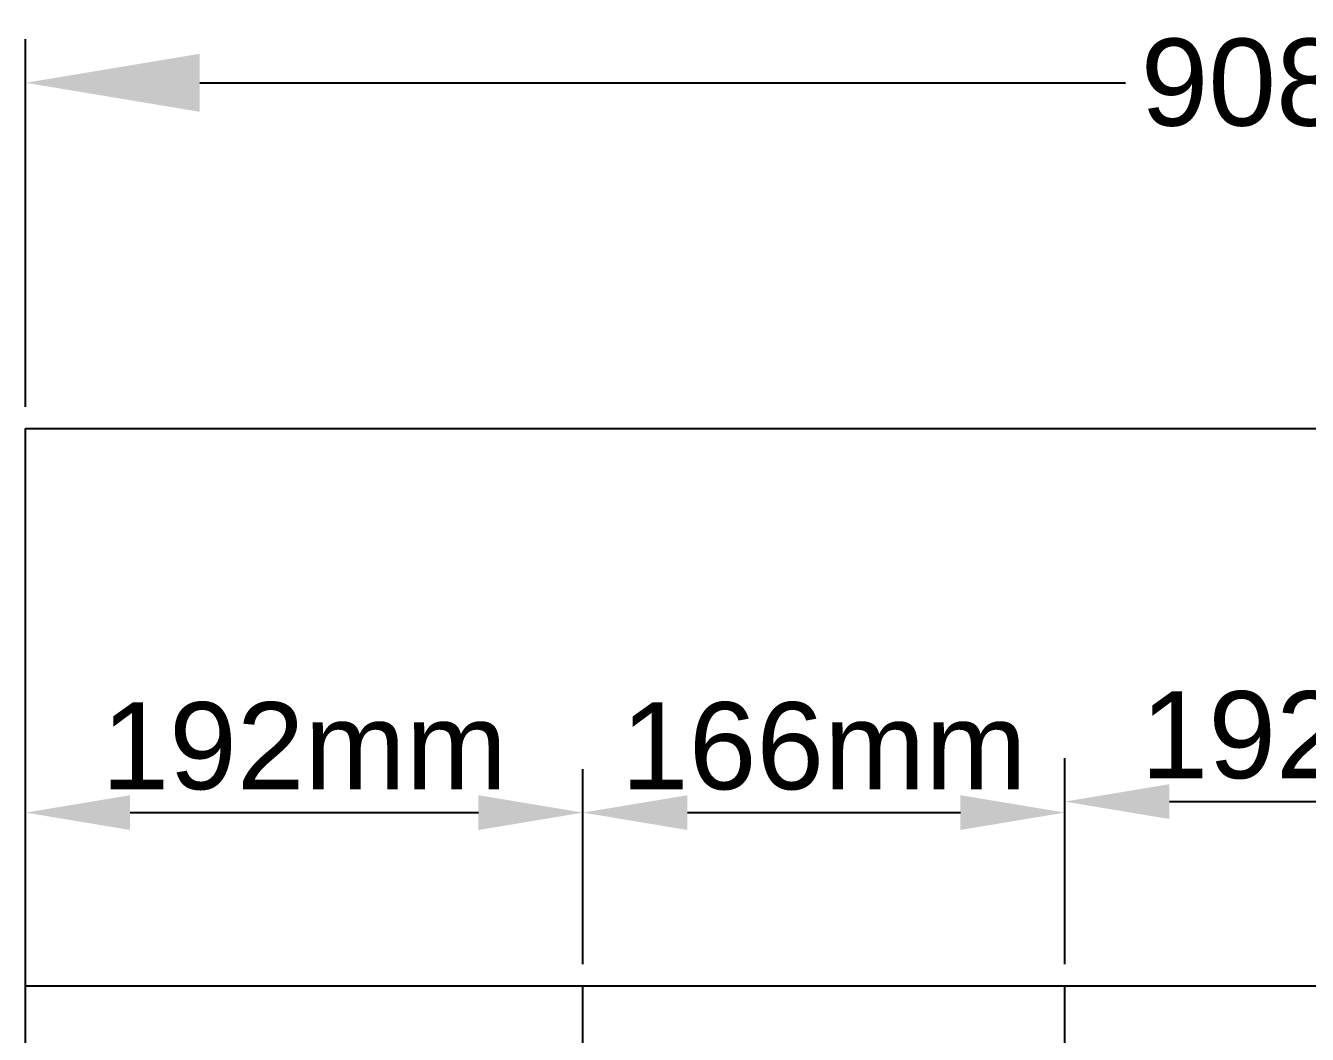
# Model space of a CAD drawing. Header units: millimetres. Extents: x 3045 to 4291, y 1005 to 2028.
# Drawn here: x 3108.9 to 3550.4, y 1680.3 to 2027.9 of the extents above; entities that cross this region are included whole.
import ezdxf

# ---------------------------------------------------------------- set-up
doc = ezdxf.new("R2010")
doc.units = ezdxf.units.MM
doc.styles.get("Standard").update_dxf_attribs({"font": 'arial.ttf'})
doc.dimstyles.new('dimension', dxfattribs={"dimscale": 12, "dimtxt": 2.5, "dimasz": 5, "dimexe": 1.25, "dimexo": 0.625, "dimtad": 0, "dimtih": 1, "dimtoh": 1, "dimdsep": 46, "dimtxsty": 'Standard', "dimcen": 2.5, "dimclrd": 30, "dimclre": 30, "dimclrt": 30, "dimadec": 0, "dimazin": 0, "dimtfac": 1, "dimtmove": 0, "dimatfit": 3, "dimfxl": 1, "dimtfillclr": 5, "dimarcsym": 0})
doc.dimstyles.new('dimension2', dxfattribs={"dimscale": 12, "dimtxt": 2.5, "dimasz": 3, "dimexe": 1.25, "dimexo": 0.625, "dimtad": 1, "dimtih": 1, "dimtoh": 1, "dimdsep": 46, "dimtxsty": 'Standard', "dimcen": 2.5, "dimclrd": 30, "dimclre": 30, "dimclrt": 30, "dimadec": 0, "dimazin": 0, "dimtfac": 1, "dimtmove": 0, "dimatfit": 3, "dimfxl": 1, "dimtfillclr": 5, "dimarcsym": 0})

# ---------------------------------------------------------------- blocks, each defined once
blk = doc.blocks.new('*D16')
at = {"color": 30, "lineweight": -2, "transparency": 16777216}
for p, q in [((3108.9, 1896.51), (3108.9, 2023.17)), ((4016.9, 1896.51), (4016.9, 2023.17)), ((3168.9, 2008.17), (3487.75, 2008.17)), ((3956.9, 2008.17), (3638.05, 2008.17))]:
    blk.add_line(p, q, dxfattribs=at)
at = {"color": 30, "transparency": 16777216}
for points in [[(3168.9, 2018.17), (3168.9, 1998.17), (3108.9, 2008.17)], [(3956.9, 2018.17), (3956.9, 1998.17), (4016.9, 2008.17)]]:
    blk.add_solid(points, dxfattribs=at)
at = {"layer": 'Defpoints', "color": 0, "transparency": 16777216}
for p in [(4016.9, 2008.17), (3108.9, 1889.01), (4016.9, 1889.01)]:
    blk.add_point(p, dxfattribs=at)
at = {"color": 30, "transparency": 16777216, "insert": (3562.9, 2008.17), "char_height": 30, "attachment_point": 5}
blk.add_mtext('908mm', dxfattribs=at)
blk = doc.blocks.new('*D144')
at = {"color": 30, "lineweight": -2, "transparency": 16777216}
for p, q in [((3108.9, 1704.51), (3108.9, 1771.73)), ((3300.9, 1704.51), (3300.9, 1771.73)), ((3144.9, 1756.73), (3264.9, 1756.73))]:
    blk.add_line(p, q, dxfattribs=at)
at = {"color": 30, "transparency": 16777216}
for points in [[(3144.9, 1762.73), (3144.9, 1750.73), (3108.9, 1756.73)], [(3264.9, 1762.73), (3264.9, 1750.73), (3300.9, 1756.73)]]:
    blk.add_solid(points, dxfattribs=at)
at = {"layer": 'Defpoints', "color": 0, "transparency": 16777216}
for p in [(3300.9, 1756.73), (3108.9, 1697.01), (3300.9, 1697.01)]:
    blk.add_point(p, dxfattribs=at)
at = {"color": 30, "transparency": 16777216, "insert": (3204.9, 1779.55), "char_height": 30, "attachment_point": 5}
blk.add_mtext('192mm', dxfattribs=at)
blk = doc.blocks.new('*D145')
at = {"color": 30, "lineweight": -2, "transparency": 16777216}
for p, q in [((3300.9, 1704.51), (3300.9, 1771.73)), ((3466.9, 1704.51), (3466.9, 1771.73)), ((3336.9, 1756.73), (3430.9, 1756.73))]:
    blk.add_line(p, q, dxfattribs=at)
at = {"color": 30, "transparency": 16777216}
for points in [[(3336.9, 1762.73), (3336.9, 1750.73), (3300.9, 1756.73)], [(3430.9, 1762.73), (3430.9, 1750.73), (3466.9, 1756.73)]]:
    blk.add_solid(points, dxfattribs=at)
at = {"layer": 'Defpoints', "color": 0, "transparency": 16777216}
for p in [(3466.9, 1756.73), (3300.9, 1697.01), (3466.9, 1697.01)]:
    blk.add_point(p, dxfattribs=at)
at = {"color": 30, "transparency": 16777216, "insert": (3383.9, 1779.55), "char_height": 30, "attachment_point": 5}
blk.add_mtext('166mm', dxfattribs=at)
blk = doc.blocks.new('*D146')
at = {"color": 30, "lineweight": -2, "transparency": 16777216}
for p, q in [((3466.9, 1704.51), (3466.9, 1775.53)), ((3658.9, 1704.51), (3658.9, 1775.53)), ((3502.9, 1760.53), (3622.9, 1760.53))]:
    blk.add_line(p, q, dxfattribs=at)
at = {"color": 30, "transparency": 16777216}
for points in [[(3502.9, 1766.53), (3502.9, 1754.53), (3466.9, 1760.53)], [(3622.9, 1766.53), (3622.9, 1754.53), (3658.9, 1760.53)]]:
    blk.add_solid(points, dxfattribs=at)
at = {"layer": 'Defpoints', "color": 0, "transparency": 16777216}
for p in [(3658.9, 1760.53), (3466.9, 1697.01), (3658.9, 1697.01)]:
    blk.add_point(p, dxfattribs=at)
at = {"color": 30, "transparency": 16777216, "insert": (3562.9, 1783.35), "char_height": 30, "attachment_point": 5}
blk.add_mtext('192mm', dxfattribs=at)

msp = doc.modelspace()

# ---------------------------------------------------------------- linework, layer by layer
for p, q in [((3108.899, 1889.012), (4016.899, 1889.012)), ((3108.899, 1005.012), (3108.899, 1889.012)), ((3108.899, 1697.012), (4016.899, 1697.012)), ((3300.899, 1197.012), (3300.899, 1697.012)), ((3466.899, 1197.012), (3466.899, 1697.012))]:
    msp.add_line(p, q)

# ---------------------------------------------------------------- dimensions: what is measured, and where the dimension line sits
for base, p1, p2, dimstyle, picture, middle in [((4016.899, 2008.166), (3108.899, 1889.012), (4016.899, 1889.012), 'dimension', '*D16', (3562.899, 2008.166)), ((3658.899, 1760.533), (3466.899, 1697.012), (3658.899, 1697.012), 'dimension2', '*D146', (3562.899, 1783.35)), ((3300.899, 1756.733), (3108.899, 1697.012), (3300.899, 1697.012), 'dimension2', '*D144', (3204.899, 1779.55)), ((3466.899, 1756.733), (3300.899, 1697.012), (3466.899, 1697.012), 'dimension2', '*D145', (3383.899, 1779.55))]:
    dim = msp.add_linear_dim(base=base, p1=p1, p2=p2, dimstyle=dimstyle, override={"dimpost": 'mm'})
    dim.commit()
    dim.dimension.update_dxf_attribs({"geometry": picture, "text_midpoint": middle})

doc.saveas('drawing.dxf')
